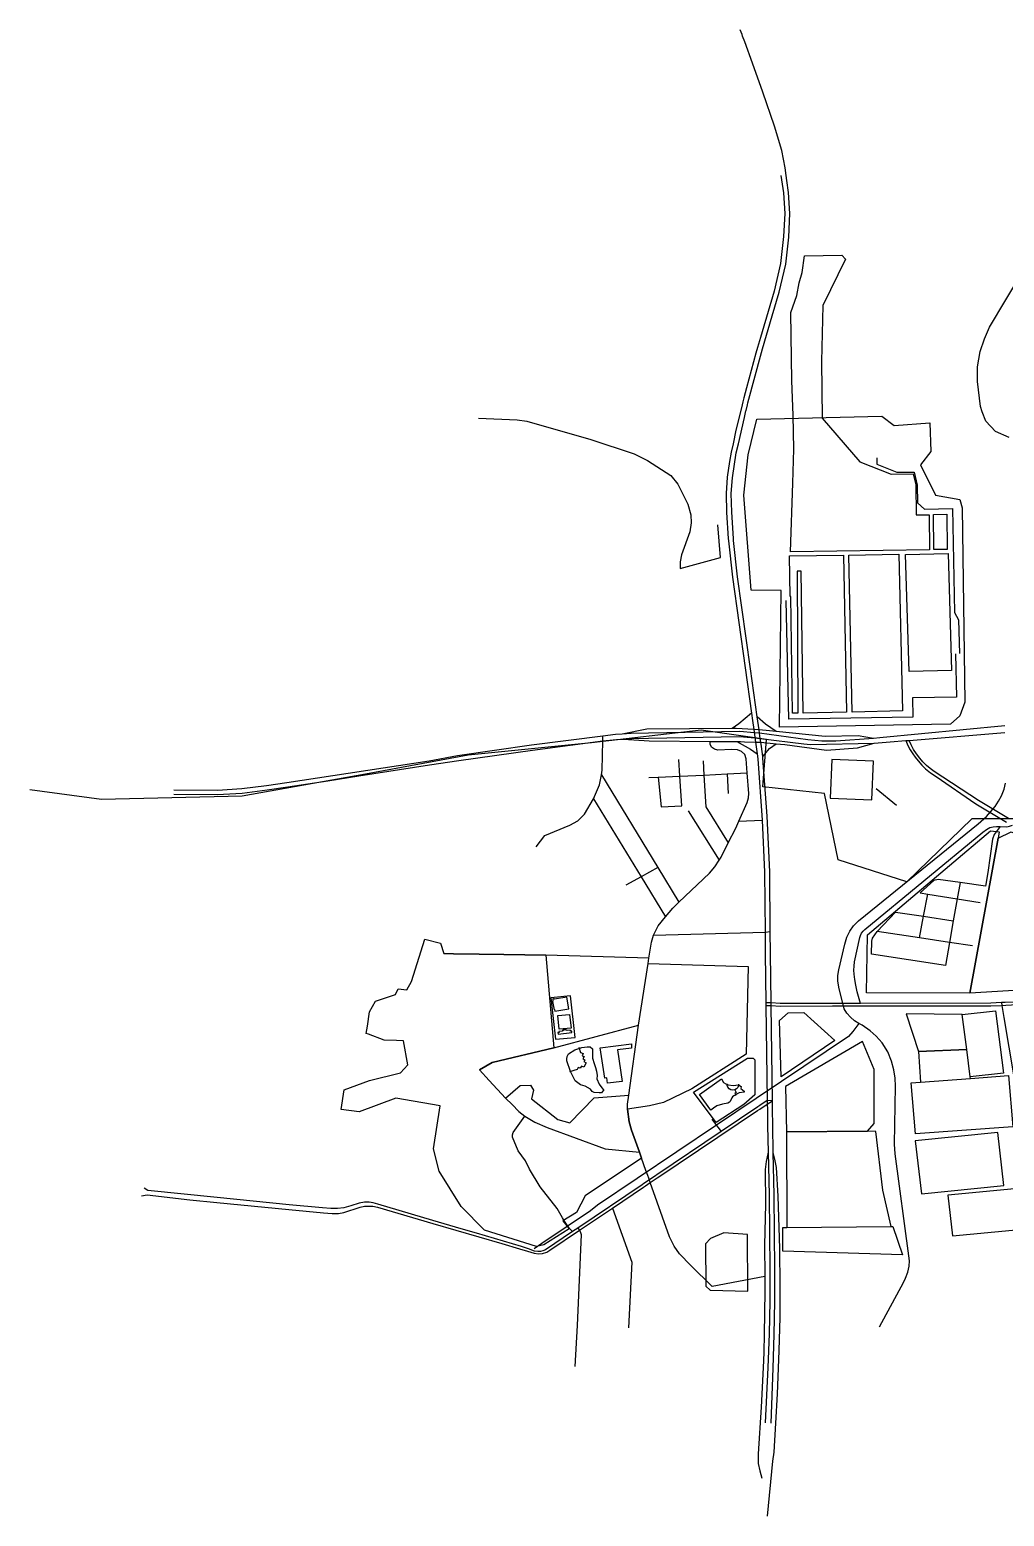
# Model space of a CAD drawing. Header units: metres. Extents: x 113.8845 to 113.9486, y 22.7113 to 22.7883.
# Drawn here: x 113.88445 to 113.90835, y 22.72081 to 22.75726 of the extents above; entities that cross this region are included whole.
import ezdxf

# ---------------------------------------------------------------- set-up
doc = ezdxf.new("R2010")
doc.units = ezdxf.units.M
for name, color, linetype in [('BUILDINGS', 5, 'Continuous'), ('DEFAULT', 7, 'Continuous'), ('GREEN_SPACES', 3, 'Continuous'), ('ROADS', 1, 'Continuous'), ('WATER', 4, 'Continuous')]:
    doc.layers.add(name, color=color, linetype=linetype)

msp = doc.modelspace()

# ---------------------------------------------------------------- linework, layer by layer
at = {"layer": 'BUILDINGS'}
for points in [[(113.903106, 22.744459), (113.903168, 22.746143), (113.90319, 22.746978), (113.903175, 22.747809), (113.903142, 22.748651), (113.903119, 22.750325), (113.903265, 22.75074), (113.903318, 22.751054), (113.903393, 22.75131), (113.903449, 22.751717), (113.904365, 22.751729), (113.90446, 22.751638), (113.903904, 22.750499), (113.903872, 22.749122), (113.90389, 22.747733), (113.904806, 22.746668), (113.905577, 22.746363), (113.906121, 22.74637), (113.906183, 22.746099), (113.906188, 22.745362), (113.906511, 22.745365), (113.906519, 22.74451), (113.903106, 22.744459)], [(113.906946, 22.745379), (113.906951, 22.744518), (113.906624, 22.744517), (113.906619, 22.745377), (113.906946, 22.745379)], [(113.904407, 22.744379), (113.904486, 22.740529), (113.903421, 22.740506), (113.90337, 22.743988), (113.903273, 22.743986), (113.903286, 22.740502), (113.903158, 22.740502), (113.903117, 22.743366), (113.903099, 22.743366), (113.903085, 22.744359), (113.904407, 22.744379)], [(113.905769, 22.744401), (113.905859, 22.740557), (113.904622, 22.740532), (113.904538, 22.74438), (113.905769, 22.744401)], [(113.906974, 22.744421), (113.907057, 22.741553), (113.906016, 22.741528), (113.905933, 22.744395), (113.906974, 22.744421)], [(113.897329, 22.733199), (113.897675, 22.733256), (113.89762, 22.733539), (113.897317, 22.733489), (113.897316, 22.733495), (113.897312, 22.7335), (113.897306, 22.733504), (113.8973, 22.733506), (113.897293, 22.733506), (113.897287, 22.733504), (113.897282, 22.7335), (113.897278, 22.733495), (113.897277, 22.733489), (113.897277, 22.733483), (113.897284, 22.733439), (113.89727, 22.733437), (113.89731, 22.733233), (113.897322, 22.733235), (113.897329, 22.733199)], [(113.897404, 22.733095), (113.897693, 22.733119), (113.897727, 22.732781), (113.897437, 22.732757), (113.897404, 22.733095)], [(113.897537, 22.732738), (113.897538, 22.732726), (113.897512, 22.732723), (113.897514, 22.732709), (113.897431, 22.732701), (113.897434, 22.732677), (113.897405, 22.732674), (113.897409, 22.732638), (113.897749, 22.732672), (113.897744, 22.732708), (113.897715, 22.732705), (113.897712, 22.73273), (113.897628, 22.732722), (113.897626, 22.732735), (113.8976, 22.732732), (113.897599, 22.732744), (113.897537, 22.732738)], [(113.898442, 22.732296), (113.899207, 22.732396), (113.899206, 22.73229), (113.898868, 22.732249), (113.898977, 22.731474), (113.898624, 22.731431), (113.898605, 22.731562), (113.898556, 22.731556), (113.898442, 22.732296)]]:
    msp.add_lwpolyline(points, dxfattribs=at)
at = {"layer": 'DEFAULT'}
for points in [[(113.908475, 22.747266), (113.908135, 22.747412), (113.907898, 22.747664), (113.907811, 22.747895), (113.907772, 22.748023), (113.907696, 22.748634), (113.907694, 22.748993), (113.907761, 22.749368), (113.907867, 22.749681), (113.907994, 22.749967), (113.908792, 22.751304)], [(113.895457, 22.747738), (113.896406, 22.747698), (113.896642, 22.747659), (113.898214, 22.747209), (113.899276, 22.746862), (113.899605, 22.746698), (113.900173, 22.746327), (113.900344, 22.74612), (113.900592, 22.74563), (113.900663, 22.74537), (113.900677, 22.745173), (113.900641, 22.744946), (113.900436, 22.744388), (113.900405, 22.744214), (113.900407, 22.74405), (113.901392, 22.744318), (113.901329, 22.745117)], [(113.90732, 22.745535), (113.907389, 22.740775), (113.907263, 22.740439), (113.90703, 22.74023), (113.902838, 22.740164), (113.902878, 22.743511), (113.902143, 22.743516), (113.901961, 22.745846), (113.902071, 22.746837), (113.902283, 22.74771), (113.905349, 22.747786), (113.905649, 22.747553), (113.906527, 22.747618), (113.906549, 22.746922), (113.906297, 22.746592), (113.906666, 22.745852), (113.90726, 22.745742), (113.90732, 22.745535)], [(113.905223, 22.746761), (113.905228, 22.746607), (113.905716, 22.746411), (113.906143, 22.74641), (113.906218, 22.746096), (113.90622, 22.745657), (113.906395, 22.745508), (113.907085, 22.745522), (113.907134, 22.742972), (113.907232, 22.742791), (113.907258, 22.741966)], [(113.907157, 22.741955), (113.907179, 22.740895), (113.906103, 22.740876), (113.906113, 22.740409), (113.903065, 22.740355), (113.903004, 22.743269)], [(113.910164, 22.737917), (113.907558, 22.737917), (113.905962, 22.736367), (113.904282, 22.73691), (113.903945, 22.738538), (113.902433, 22.738694), (113.902517, 22.739856), (113.90092, 22.74009), (113.898232, 22.73978), (113.895206, 22.73947), (113.892685, 22.739005), (113.88966, 22.738465), (113.886214, 22.738389), (113.88445, 22.738621)], [(113.904124, 22.739365), (113.904082, 22.738422), (113.905106, 22.738382), (113.905149, 22.739326), (113.904124, 22.739365)], [(113.905294, 22.725463), (113.905878, 22.726544), (113.905928, 22.726652), (113.905985, 22.726798), (113.906019, 22.726944), (113.906029, 22.727077), (113.906015, 22.727202), (113.905676, 22.729704), (113.905661, 22.729937), (113.905686, 22.731356), (113.905679, 22.731557), (113.905645, 22.731758), (113.905584, 22.731973), (113.905495, 22.7322), (113.905359, 22.732418), (113.905209, 22.732589), (113.905066, 22.732714), (113.904864, 22.732852), (113.904786, 22.732899), (113.904683, 22.732962), (113.90458, 22.733051), (113.904494, 22.733146), (113.904428, 22.733254), (113.904291, 22.733784), (113.904274, 22.733944), (113.904274, 22.734076), (113.904294, 22.734209), (113.904438, 22.734843), (113.904492, 22.735015), (113.904563, 22.735162), (113.904657, 22.735294), (113.904775, 22.735411), (113.907714, 22.737791), (113.907913, 22.737972), (113.908025, 22.738092), (113.908126, 22.738216), (113.908213, 22.738348), (113.908281, 22.73848), (113.908346, 22.738637), (113.908384, 22.738784)], [(113.905212, 22.73866), (113.905711, 22.738246)], [(113.907511, 22.733641), (113.904975, 22.733646), (113.905, 22.735072), (113.908013, 22.737618), (113.90823, 22.737597), (113.908206, 22.73744), (113.907511, 22.733641)], [(113.895607, 22.727829), (113.895028, 22.728413), (113.894492, 22.729274), (113.894352, 22.729819), (113.894513, 22.730877), (113.893429, 22.731065), (113.892528, 22.730729), (113.892089, 22.730784), (113.892164, 22.731269), (113.892786, 22.731497), (113.893547, 22.731689), (113.89372, 22.731883), (113.893617, 22.73247), (113.893443, 22.732475), (113.893147, 22.732485), (113.892756, 22.73263), (113.892699, 22.732651), (113.892731, 22.732827), (113.89278, 22.733178), (113.89293, 22.733441), (113.893418, 22.733609), (113.893483, 22.733742), (113.893698, 22.733718), (113.893815, 22.733927), (113.894138, 22.73496), (113.894524, 22.734865), (113.894604, 22.734608), (113.894843, 22.734604), (113.895471, 22.734594), (113.896077, 22.734585), (113.897105, 22.734568), (113.897307, 22.732298), (113.895789, 22.731941), (113.89548, 22.731761), (113.895717, 22.731496), (113.89612, 22.731068), (113.896477, 22.731378), (113.896734, 22.731382), (113.896809, 22.731263), (113.896755, 22.731046), (113.897399, 22.730541), (113.897699, 22.730462), (113.89829, 22.731075), (113.899146, 22.731141), (113.899385, 22.732856), (113.899617, 22.734363), (113.902067, 22.734297), (113.902023, 22.732144), (113.900693, 22.731293), (113.899995, 22.730957), (113.899652, 22.730877), (113.899112, 22.730798), (113.899153, 22.730487), (113.899212, 22.730279), (113.899404, 22.72974), (113.899456, 22.729596), (113.898075, 22.728671), (113.897861, 22.728261), (113.897528, 22.728057), (113.897678, 22.727859), (113.897057, 22.727472), (113.89688, 22.727432), (113.895607, 22.727829)], [(113.90344, 22.733167), (113.9042, 22.732476), (113.90288, 22.731591), (113.902837, 22.732967), (113.903048, 22.733161), (113.90344, 22.733167)], [(113.90732, 22.73312), (113.905945, 22.733131), (113.906251, 22.732206), (113.907432, 22.732256), (113.90732, 22.73312)], [(113.90732, 22.73312), (113.908138, 22.73321), (113.908336, 22.73168), (113.907517, 22.73159), (113.907432, 22.732256), (113.90732, 22.73312)], [(113.904786, 22.732899), (113.904636, 22.732698), (113.904531, 22.732574), (113.902885, 22.73147)], [(113.905001, 22.730255), (113.905162, 22.730443), (113.905162, 22.731769), (113.904877, 22.732457), (113.902984, 22.731349), (113.90301, 22.730236), (113.905001, 22.730255)], [(113.907432, 22.732256), (113.906251, 22.732206), (113.9063, 22.731461), (113.907522, 22.731549), (113.907517, 22.73159), (113.907432, 22.732256)], [(113.906178, 22.730191), (113.906071, 22.731444), (113.9063, 22.731461), (113.907522, 22.731549), (113.908455, 22.731617), (113.908562, 22.730364), (113.906178, 22.730191)], [(113.902885, 22.73147), (113.902266, 22.731055)], [(113.902266, 22.731055), (113.898373, 22.728443), (113.898207, 22.728299), (113.897007, 22.727504), (113.896825, 22.727373)], [(113.90301, 22.730236), (113.903018, 22.727893), (113.905576, 22.727921), (113.905372, 22.728809), (113.9052, 22.730247), (113.905001, 22.730255), (113.90301, 22.730236)], [(113.908946, 22.728877), (113.906967, 22.72869), (113.907079, 22.727686), (113.908551, 22.727825), (113.909058, 22.727873), (113.908946, 22.728877)], [(113.902058, 22.727724), (113.901474, 22.727764), (113.901148, 22.727626), (113.901028, 22.727493), (113.901032, 22.726454), (113.901141, 22.726357), (113.902065, 22.726334), (113.902058, 22.727724)], [(113.902919, 22.727892), (113.903018, 22.727893), (113.905576, 22.727921), (113.905623, 22.727922), (113.905858, 22.727224), (113.902919, 22.727313), (113.902919, 22.727892)]]:
    msp.add_lwpolyline(points, dxfattribs=at)
msp.add_lwpolyline([(113.897349, 22.732508), (113.897828, 22.732554), (113.897712, 22.733573), (113.897232, 22.733527), (113.897349, 22.732508)], close=True, dxfattribs=at)
at = {"layer": 'GREEN_SPACES'}
for points in [[(113.908519, 22.737591), (113.91038, 22.736784), (113.909803, 22.735782), (113.910182, 22.735579), (113.910355, 22.733813), (113.907511, 22.733641), (113.908206, 22.73744), (113.908519, 22.737591)], [(113.900731, 22.731212), (113.902052, 22.732043), (113.902193, 22.732042), (113.902233, 22.732008), (113.902234, 22.73115), (113.901967, 22.730911), (113.90129, 22.73047), (113.900731, 22.731212)], [(113.908192, 22.730223), (113.906168, 22.73002), (113.906321, 22.728723), (113.908345, 22.728926), (113.908192, 22.730223)]]:
    msp.add_lwpolyline(points, dxfattribs=at)
at = {"layer": 'ROADS'}
for points in [[(113.902339, 22.740092), (113.902294, 22.740412), (113.902128, 22.74159), (113.901811, 22.743847), (113.901715, 22.74474), (113.901712, 22.744783), (113.901667, 22.745428), (113.901657, 22.745886), (113.901683, 22.746277), (113.901778, 22.746882), (113.90183, 22.747107), (113.90198, 22.747756), (113.902016, 22.747912), (113.902019, 22.747924), (113.902051, 22.748064), (113.902061, 22.748108), (113.902395, 22.749343), (113.90242, 22.749435), (113.902661, 22.750245), (113.902833, 22.750822), (113.902873, 22.750995), (113.902991, 22.751509), (113.903067, 22.752177), (113.903094, 22.752756), (113.903062, 22.75327), (113.90302, 22.753561), (113.903002, 22.753687), (113.902975, 22.753871), (113.902893, 22.754299), (113.902719, 22.754895), (113.902434, 22.75573), (113.902177, 22.756435), (113.901986, 22.75696), (113.901933, 22.757105), (113.90192, 22.757141), (113.901877, 22.757259)], [(113.902874, 22.753682), (113.902935, 22.753259), (113.902967, 22.752755), (113.90294, 22.752186), (113.902865, 22.751528), (113.902709, 22.75085), (113.902412, 22.749852), (113.90237, 22.74971), (113.902296, 22.749465), (113.90226, 22.749329), (113.902031, 22.748482), (113.901965, 22.748237), (113.901937, 22.748134), (113.90192, 22.748063), (113.901889, 22.747925), (113.901767, 22.747442), (113.901701, 22.74711), (113.901653, 22.746902), (113.901617, 22.746676), (113.901556, 22.746289), (113.901529, 22.745888), (113.90154, 22.745423), (113.901584, 22.744788), (113.901588, 22.74473), (113.901684, 22.743834), (113.902153, 22.7405), (113.902178, 22.740321), (113.902209, 22.740102)], [(113.902153, 22.7405), (113.901841, 22.74024), (113.901681, 22.740128)], [(113.902761, 22.740051), (113.902496, 22.74023), (113.902294, 22.740412)], [(113.898982, 22.739988), (113.89882, 22.739978), (113.898507, 22.739943), (113.896754, 22.739718), (113.89494, 22.73946), (113.894244, 22.73933), (113.890759, 22.738799), (113.890254, 22.738719), (113.889653, 22.738647), (113.889056, 22.738607), (113.887987, 22.738615)], [(113.902209, 22.740102), (113.901779, 22.740129), (113.901681, 22.740128), (113.899583, 22.740114), (113.898982, 22.739988)], [(113.905142, 22.739885), (113.904222, 22.739819), (113.903877, 22.73982), (113.903537, 22.739848), (113.902351, 22.74001), (113.90222, 22.740019), (113.901866, 22.740053), (113.899624, 22.740014), (113.899205, 22.740003), (113.898982, 22.739988)], [(113.902209, 22.740102), (113.902251, 22.739792)], [(113.902339, 22.740092), (113.902209, 22.740102)], [(113.905142, 22.739885), (113.904766, 22.739951), (113.903962, 22.739932), (113.902761, 22.740051), (113.902597, 22.740067), (113.902339, 22.740092)], [(113.902381, 22.73979), (113.902369, 22.739882), (113.902351, 22.74001), (113.902339, 22.740092)], [(113.908364, 22.740195), (113.905297, 22.7399), (113.905142, 22.739885)], [(113.905158, 22.739766), (113.905553, 22.739798), (113.905934, 22.73983), (113.906016, 22.739836), (113.908368, 22.74003)], [(113.887986, 22.738519), (113.889051, 22.738506), (113.889663, 22.738544), (113.890276, 22.738621), (113.890784, 22.738695), (113.89176, 22.738848), (113.892525, 22.738968), (113.894259, 22.739241), (113.894972, 22.739342), (113.896783, 22.7396), (113.898509, 22.739822), (113.898839, 22.739858), (113.899014, 22.73987)], [(113.896873, 22.73723), (113.897087, 22.737507), (113.897699, 22.737755), (113.897897, 22.737864), (113.898058, 22.738027), (113.898278, 22.738402), (113.898424, 22.738743), (113.89847, 22.738995), (113.898491, 22.739104), (113.898509, 22.739822), (113.898507, 22.739943)], [(113.899014, 22.73987), (113.899214, 22.739883), (113.899627, 22.739893), (113.901855, 22.739933), (113.902238, 22.739895), (113.902369, 22.739882), (113.903433, 22.739755), (113.903603, 22.739739), (113.905158, 22.739766)], [(113.899014, 22.73987), (113.89964, 22.739822), (113.901138, 22.739811), (113.901797, 22.739807), (113.901884, 22.739807), (113.901985, 22.739802), (113.902251, 22.739792)], [(113.901846, 22.737854), (113.902048, 22.738313), (113.902076, 22.738427), (113.902085, 22.738533), (113.902047, 22.739043), (113.902023, 22.739384), (113.901991, 22.739489), (113.901911, 22.739567), (113.90181, 22.739606), (113.901662, 22.739612), (113.901327, 22.739599), (113.901247, 22.739619), (113.90117, 22.739674), (113.901138, 22.739743), (113.901138, 22.739811)], [(113.901797, 22.739807), (113.902125, 22.739624), (113.90229, 22.73951)], [(113.902251, 22.739792), (113.902381, 22.73979)], [(113.902251, 22.739792), (113.90229, 22.73951), (113.902307, 22.739387), (113.902415, 22.737877)], [(113.902705, 22.728689), (113.902687, 22.72973), (113.902676, 22.730389), (113.90267, 22.730798), (113.902667, 22.731003), (113.902633, 22.73334), (113.902633, 22.733406), (113.902617, 22.734619), (113.902613, 22.735147), (113.902601, 22.73661), (113.902538, 22.737976), (113.902434, 22.739399), (113.902428, 22.739443), (113.902395, 22.739687), (113.902381, 22.73979)], [(113.902381, 22.73979), (113.902761, 22.739755), (113.902971, 22.739736), (113.903989, 22.7396), (113.904754, 22.739652), (113.905158, 22.739766)], [(113.902428, 22.739443), (113.902595, 22.739634), (113.902761, 22.739755)], [(113.905934, 22.73983), (113.905991, 22.739708), (113.906048, 22.739601), (113.906107, 22.739508), (113.906165, 22.739424), (113.90624, 22.739331), (113.906328, 22.739229), (113.906421, 22.739141), (113.906545, 22.739044), (113.906681, 22.73895), (113.907651, 22.738281)], [(113.907717, 22.738361), (113.906632, 22.739072), (113.906532, 22.739144), (113.906442, 22.739223), (113.906353, 22.739312), (113.90628, 22.739397), (113.906199, 22.739505), (113.90613, 22.739612), (113.906066, 22.739724), (113.906016, 22.739836)], [(113.900442, 22.738233), (113.900399, 22.738959), (113.90037, 22.739367)], [(113.900967, 22.739337), (113.900987, 22.738985), (113.90103, 22.738205), (113.901584, 22.737321)], [(113.89847, 22.738995), (113.899853, 22.736723), (113.900373, 22.735867)], [(113.899632, 22.738926), (113.899863, 22.738936), (113.900399, 22.738959), (113.900987, 22.738985), (113.901552, 22.739016), (113.902047, 22.739043)], [(113.899863, 22.738936), (113.899941, 22.738205), (113.900442, 22.738233)], [(113.901552, 22.739016), (113.901578, 22.738536)], [(113.898278, 22.738402), (113.89945, 22.736488), (113.900047, 22.735513)], [(113.907651, 22.738281), (113.908406, 22.737831)], [(113.90846, 22.737924), (113.907717, 22.738361)], [(113.899565, 22.729291), (113.899456, 22.729596), (113.899404, 22.72974), (113.899212, 22.730279), (113.899153, 22.730487), (113.899112, 22.730798), (113.899115, 22.730917), (113.899146, 22.731141), (113.899385, 22.732856), (113.899617, 22.734363), (113.899637, 22.734497), (113.899698, 22.73489), (113.899748, 22.735058), (113.899866, 22.735291), (113.900047, 22.735513), (113.900226, 22.735726), (113.900373, 22.735867), (113.901125, 22.736582), (113.90125, 22.736736), (113.901359, 22.736902), (113.901406, 22.736973), (113.901584, 22.737321), (113.90177, 22.737686), (113.901846, 22.737854)], [(113.900601, 22.738111), (113.901359, 22.736902)], [(113.901846, 22.737854), (113.902415, 22.737877)], [(113.902415, 22.737877), (113.902473, 22.736607), (113.902485, 22.735137), (113.902489, 22.734618), (113.902505, 22.733404)], [(113.904824, 22.733389), (113.904747, 22.733672), (113.90471, 22.733839), (113.904684, 22.733974), (113.904669, 22.734102), (113.904664, 22.734203), (113.904667, 22.734305), (113.904681, 22.734406), (113.904806, 22.735001), (113.904824, 22.735056), (113.904853, 22.735112), (113.904894, 22.735162), (113.904933, 22.735197), (113.907827, 22.737587), (113.907916, 22.737652), (113.907999, 22.737698), (113.908078, 22.73772), (113.908162, 22.737725), (113.908249, 22.737723), (113.908413, 22.737719), (113.908479, 22.73773), (113.908551, 22.737758)], [(113.908249, 22.737723), (113.908103, 22.737525), (113.908064, 22.737412), (113.90795, 22.736597), (113.907892, 22.736265), (113.907271, 22.736349), (113.906727, 22.736424), (113.906626, 22.736399), (113.906288, 22.736096)], [(113.899853, 22.736723), (113.89945, 22.736488), (113.899068, 22.736284)], [(113.907271, 22.736349), (113.907196, 22.735954), (113.907101, 22.735411), (113.907008, 22.734883), (113.90691, 22.734321)], [(113.906277, 22.734997), (113.906369, 22.735523), (113.906476, 22.736066)], [(113.906288, 22.736096), (113.906476, 22.736066), (113.907196, 22.735954), (113.907763, 22.735864)], [(113.90691, 22.734321), (113.905096, 22.734597), (113.905102, 22.73491), (113.905118, 22.734989), (113.905236, 22.735152), (113.905687, 22.735627), (113.906369, 22.735523), (113.907101, 22.735411)], [(113.899748, 22.735058), (113.902485, 22.735137), (113.902613, 22.735147)], [(113.90757, 22.734796), (113.907008, 22.734883), (113.906277, 22.734997), (113.905236, 22.735152)], [(113.899637, 22.734497), (113.897105, 22.734568), (113.896077, 22.734585), (113.895471, 22.734594), (113.894843, 22.734604), (113.894604, 22.734608)], [(113.904647, 22.733327), (113.908023, 22.733326), (113.908293, 22.73334), (113.908387, 22.733344), (113.908666, 22.733359), (113.912015, 22.733636), (113.912056, 22.73364), (113.912181, 22.73365), (113.912282, 22.733659), (113.912375, 22.733667), (113.912425, 22.733671), (113.91325, 22.733739), (113.914715, 22.733859), (113.916318, 22.733989), (113.918184, 22.734142), (113.918255, 22.734148), (113.918412, 22.73416), (113.918608, 22.734176)], [(113.904139, 22.733389), (113.902853, 22.733385), (113.902633, 22.733406), (113.902505, 22.733404)], [(113.902505, 22.733404), (113.902507, 22.733334), (113.90254, 22.731008), (113.902541, 22.730918), (113.902543, 22.730793), (113.902548, 22.730388), (113.902562, 22.729738), (113.902583, 22.728689)], [(113.912156, 22.733717), (113.91204, 22.733707), (113.908654, 22.733422), (113.908378, 22.733411), (113.908286, 22.733408), (113.90802, 22.733397), (113.904824, 22.733389), (113.904647, 22.733389)], [(113.908286, 22.733408), (113.908293, 22.73334), (113.908343, 22.733043), (113.908703, 22.730909), (113.908928, 22.729562), (113.90894, 22.729494), (113.90903, 22.728954), (113.909422, 22.726621), (113.909434, 22.726509), (113.909436, 22.726397), (113.909425, 22.726316), (113.909405, 22.726248), (113.909371, 22.72619), (113.909317, 22.726143)], [(113.902507, 22.733334), (113.902633, 22.73334), (113.902857, 22.733317), (113.904138, 22.733327)], [(113.904138, 22.733327), (113.904647, 22.733327)], [(113.904647, 22.733389), (113.904139, 22.733389)], [(113.89548, 22.731761), (113.895789, 22.731941), (113.897307, 22.732298), (113.899385, 22.732856)], [(113.897914, 22.732314), (113.897959, 22.732186), (113.898024, 22.732156), (113.897998, 22.732106), (113.898048, 22.732083), (113.898018, 22.732027), (113.898062, 22.732007), (113.898039, 22.731962), (113.898097, 22.731935), (113.898037, 22.731821), (113.897981, 22.731847), (113.897954, 22.731797), (113.897905, 22.731819), (113.897876, 22.731765), (113.897688, 22.73171)], [(113.89548, 22.731761), (113.895717, 22.731496), (113.89612, 22.731068), (113.896279, 22.730911), (113.896449, 22.730742), (113.896591, 22.730626), (113.896839, 22.730476), (113.897138, 22.730343), (113.89856, 22.729821), (113.899404, 22.72974)], [(113.901837, 22.731411), (113.901835, 22.731366), (113.901816, 22.731324), (113.901784, 22.731291), (113.901741, 22.73127), (113.901692, 22.731263), (113.901645, 22.731272), (113.901603, 22.731296), (113.901573, 22.731331), (113.901557, 22.731373), (113.901557, 22.731414)], [(113.901741, 22.73127), (113.901773, 22.731208), (113.901743, 22.731187), (113.901764, 22.731128)], [(113.887191, 22.728672), (113.887329, 22.728694), (113.888378, 22.728576), (113.889038, 22.728511), (113.890804, 22.728337), (113.891655, 22.728252), (113.891867, 22.728234), (113.89202, 22.728236), (113.892158, 22.728261), (113.892557, 22.728391), (113.892665, 22.728414), (113.892771, 22.728419), (113.892867, 22.728417), (113.892978, 22.728395), (113.894339, 22.727996), (113.896033, 22.7275), (113.896461, 22.727374), (113.896658, 22.727317), (113.896826, 22.727269), (113.896925, 22.727251), (113.89703, 22.72726), (113.897129, 22.72729), (113.89721, 22.727335), (113.897936, 22.727825), (113.898743, 22.728371), (113.8995, 22.728882), (113.899549, 22.728915), (113.89967, 22.728997), (113.899843, 22.729114), (113.899878, 22.729138), (113.902303, 22.730759), (113.902355, 22.730794), (113.902541, 22.730918), (113.902667, 22.731003)], [(113.902667, 22.731003), (113.90254, 22.731008), (113.902356, 22.730884), (113.902304, 22.730849), (113.901405, 22.730245), (113.899834, 22.729188), (113.899803, 22.729167), (113.899647, 22.729062), (113.899511, 22.728971), (113.899468, 22.728942), (113.897892, 22.727882), (113.897763, 22.727795), (113.897097, 22.727347), (113.897036, 22.727319), (113.896976, 22.727307), (113.896912, 22.727303), (113.89683, 22.727317), (113.896681, 22.727368), (113.896508, 22.727429), (113.895406, 22.727753), (113.895029, 22.727864), (113.89434, 22.728066), (113.89299, 22.728463), (113.892871, 22.728495), (113.892773, 22.728512), (113.892659, 22.728512), (113.892529, 22.728487), (113.89233, 22.728427), (113.892151, 22.72838), (113.891998, 22.728362), (113.891834, 22.728356), (113.891631, 22.728373), (113.890815, 22.728453), (113.88905, 22.728626), (113.887351, 22.728801), (113.88726, 22.728862)], [(113.897615, 22.727974), (113.897569, 22.728048), (113.897516, 22.728131), (113.897387, 22.728358), (113.89697, 22.728895), (113.89671, 22.729325), (113.896606, 22.729525), (113.896429, 22.729777), (113.896293, 22.730105), (113.896292, 22.730165), (113.896309, 22.730226), (113.896591, 22.730626)], [(113.901177, 22.730551), (113.901245, 22.73046)], [(113.901245, 22.73046), (113.901327, 22.73035)], [(113.901327, 22.73035), (113.901405, 22.730245)], [(113.902562, 22.729738), (113.902512, 22.729515), (113.902492, 22.729319), (113.902495, 22.72847), (113.902473, 22.727463), (113.902478, 22.726695), (113.90248, 22.726334), (113.902464, 22.725268), (113.902454, 22.724847), (113.902445, 22.724628), (113.902389, 22.723491), (113.902315, 22.722347), (113.902318, 22.722112), (113.902355, 22.721927), (113.902409, 22.721753)], [(113.902549, 22.720815), (113.902677, 22.722169), (113.902708, 22.72239), (113.902747, 22.723099), (113.90279, 22.723819), (113.902823, 22.724662), (113.902834, 22.724875), (113.902854, 22.72569), (113.902852, 22.726444), (113.902846, 22.727377), (113.902806, 22.728663), (113.902768, 22.729366), (113.902736, 22.729526), (113.902687, 22.72973)], [(113.899593, 22.729212), (113.899565, 22.729291)], [(113.902478, 22.726695), (113.901191, 22.726444), (113.900666, 22.726959), (113.900386, 22.727251), (113.900252, 22.727439), (113.900145, 22.727667), (113.89967, 22.728997), (113.899647, 22.729062), (113.899593, 22.729212)], [(113.902583, 22.728689), (113.902606, 22.726858), (113.902599, 22.726086), (113.902586, 22.725287), (113.902551, 22.724461), (113.90249, 22.723103)], [(113.902631, 22.723096), (113.902682, 22.724447), (113.90271, 22.725275), (113.902728, 22.726082), (113.902727, 22.726859), (113.902705, 22.728689)], [(113.898743, 22.728371), (113.899217, 22.727048), (113.899135, 22.725431)], [(113.89769, 22.727871), (113.897615, 22.727974)], [(113.897763, 22.727795), (113.89769, 22.727871)], [(113.897892, 22.727882), (113.897936, 22.727825), (113.897962, 22.727769), (113.897974, 22.72772), (113.897873, 22.725489), (113.897821, 22.724484)]]:
    msp.add_lwpolyline(points, dxfattribs=at)
at = {"layer": 'WATER'}
for points in [[(113.897663, 22.732148), (113.897821, 22.732247), (113.897988, 22.732304), (113.898123, 22.732326), (113.898195, 22.732326), (113.898253, 22.732274), (113.898257, 22.732171), (113.898256, 22.732046), (113.898292, 22.731916), (113.898328, 22.731819), (113.898351, 22.731729), (113.898365, 22.731621), (113.898363, 22.731541), (113.898415, 22.731412), (113.898478, 22.731322), (113.898522, 22.731269), (113.898522, 22.731247), (113.898502, 22.731225), (113.898471, 22.731199), (113.898418, 22.731198), (113.898295, 22.731206), (113.898244, 22.731229), (113.898203, 22.731282), (113.898075, 22.731357), (113.897955, 22.731388), (113.897829, 22.73149), (113.897716, 22.731715), (113.897627, 22.731982), (113.897623, 22.732028), (113.897632, 22.732084), (113.897663, 22.732148)], [(113.900877, 22.731151), (113.901421, 22.73154), (113.901469, 22.731453), (113.901524, 22.731415), (113.901577, 22.731391), (113.901704, 22.731375), (113.901837, 22.731393), (113.901896, 22.731352), (113.901893, 22.7313), (113.901975, 22.731235), (113.901976, 22.731211), (113.901853, 22.731199), (113.901802, 22.731175), (113.901761, 22.731137), (113.901716, 22.731119), (113.90169, 22.731101), (113.901671, 22.731077), (113.901633, 22.730983), (113.901614, 22.730965), (113.90157, 22.730943), (113.901442, 22.730919), (113.901303, 22.730876), (113.901224, 22.730816), (113.901152, 22.730769), (113.900877, 22.731151)]]:
    msp.add_lwpolyline(points, dxfattribs=at)

doc.saveas('drawing.dxf')
